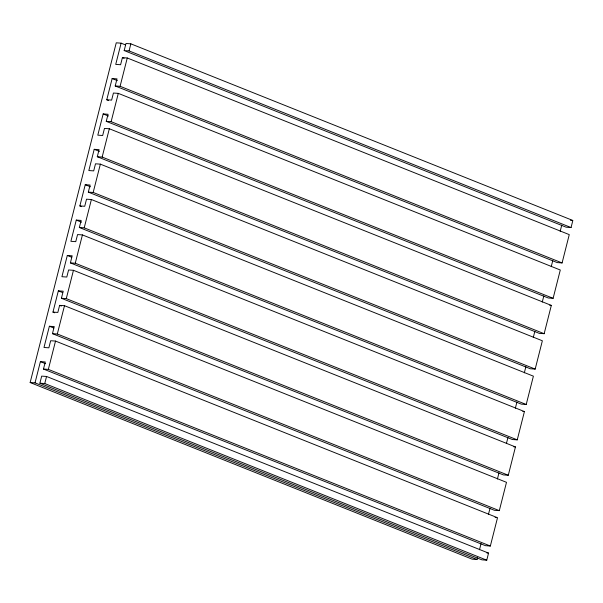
<?xml version="1.0" encoding="UTF-8"?>
<svg xmlns="http://www.w3.org/2000/svg" width="603" height="603" viewBox="0 0 603 603"><rect width="100%" height="100%" fill="white"/><g stroke="black" fill="none" stroke-linecap="round" stroke-linejoin="round"><path stroke-width="0.9" d="M477.463 557.737L477.018 559.509L472.149 559.169L30.15 382.536L116.243 42.821L121.113 43.16L125.477 44.901M30.15 382.536L35.019 382.867L40.401 361.634L45.27 361.973L43.476 369.051L485.475 545.685L490.345 546.024L497.52 517.713L55.521 341.072L50.652 340.74L48.858 347.818L43.989 347.479L49.371 326.253L54.24 326.585L52.446 333.663L494.445 510.304L499.314 510.635L506.49 482.325L64.491 305.691L59.622 305.352L57.828 312.429L52.958 312.098L58.34 290.865L63.209 291.196L61.416 298.274L503.407 474.915L508.284 475.247L515.452 446.936L73.46 270.302L68.591 269.963L66.797 277.041L61.921 276.709L67.302 255.476L72.172 255.815L70.378 262.893L512.377 439.527L517.246 439.858L524.422 411.555L82.423 234.914L77.553 234.582L75.759 241.66L70.89 241.321L76.272 220.087L81.141 220.427L79.347 227.504L521.346 404.138L526.215 404.477L533.391 376.166L91.392 199.525L86.523 199.194L84.729 206.271L79.86 205.94L85.242 184.706L90.111 185.038L88.317 192.116L530.316 368.757L535.185 369.089L542.361 340.778L100.362 164.144L95.493 163.805L93.699 170.883L88.829 170.551L94.211 149.318L99.08 149.65L97.287 156.727L539.286 333.369L544.155 333.7L551.33 305.397L109.331 128.756L104.462 128.424L102.668 135.502L97.799 135.162L103.173 113.929L108.05 114.269L106.256 121.346L548.248 297.98L553.117 298.319L560.293 270.008L118.301 93.367L113.424 93.035L111.63 100.113L106.761 99.774L112.143 78.548L117.012 78.88L115.218 85.958L557.217 262.591L562.086 262.931L569.262 234.62L127.263 57.978L122.394 57.647L120.6 64.725L115.731 64.393L121.113 43.16M39.888 383.207L41.682 376.129L46.552 376.46L488.551 553.102L486.757 560.179L481.887 559.84L39.888 383.207L44.758 383.538L486.757 560.179M124.188 50.569L125.982 43.491L130.851 43.831L572.85 220.464L571.056 227.542L566.187 227.21L124.188 50.569L129.057 50.908L571.056 227.542M44.758 383.538L46.552 376.46M43.476 369.051L48.346 369.383L55.521 341.072M52.446 333.663L57.315 333.994L64.491 305.691M61.416 298.274L66.285 298.613L73.46 270.302M70.378 262.893L75.254 263.225L82.423 234.914M79.347 227.504L84.216 227.836L91.392 199.525M88.317 192.116L93.186 192.447L100.362 164.144M97.287 156.727L102.156 157.066L109.331 128.756M106.256 121.346L111.125 121.678L118.301 93.367M115.218 85.958L120.095 86.289L127.263 57.978M129.057 50.908L130.851 43.831M479.483 549.778L481.051 543.582M488.453 514.389L490.02 508.193M497.422 479.001L498.99 472.812M506.384 443.62L507.96 437.424M515.354 408.231L516.922 402.035M524.324 372.842L525.891 366.654M533.293 337.454L534.861 331.266M542.263 302.073L543.831 295.877M551.225 266.684L552.8 260.488M560.195 231.296L561.762 225.107M570.415 220.299L572.036 220.412M549.702 305.284L551.33 305.397M522.801 411.442L524.422 411.555M513.831 446.831L515.452 446.936M495.086 517.547L496.706 517.653M486.93 552.989L488.551 553.102M122.394 57.647L124.143 58.348M112.143 78.548L117.389 80.636M120.095 86.289L562.086 262.931M106.761 99.774L108.51 100.475M103.173 113.929L108.419 116.025M111.125 121.678L553.117 298.319M94.211 149.318L99.45 151.413M102.156 157.066L544.155 333.7M85.242 184.706L90.48 186.802M93.186 192.447L535.185 369.089M79.86 205.94L81.609 206.633M76.272 220.087L81.511 222.183M84.216 227.836L526.215 404.477M67.302 255.476L71.674 257.225M75.254 263.225L517.246 439.858M58.34 290.865L62.704 292.606M66.285 298.613L508.284 475.247M59.622 305.352L61.37 306.053M52.958 312.098L54.7 312.791M49.371 326.253L53.735 327.994M57.315 333.994L499.314 510.635M40.401 361.634L45.64 363.73M48.346 369.383L490.345 546.024M35.019 382.867L477.018 559.509"/></g></svg>
